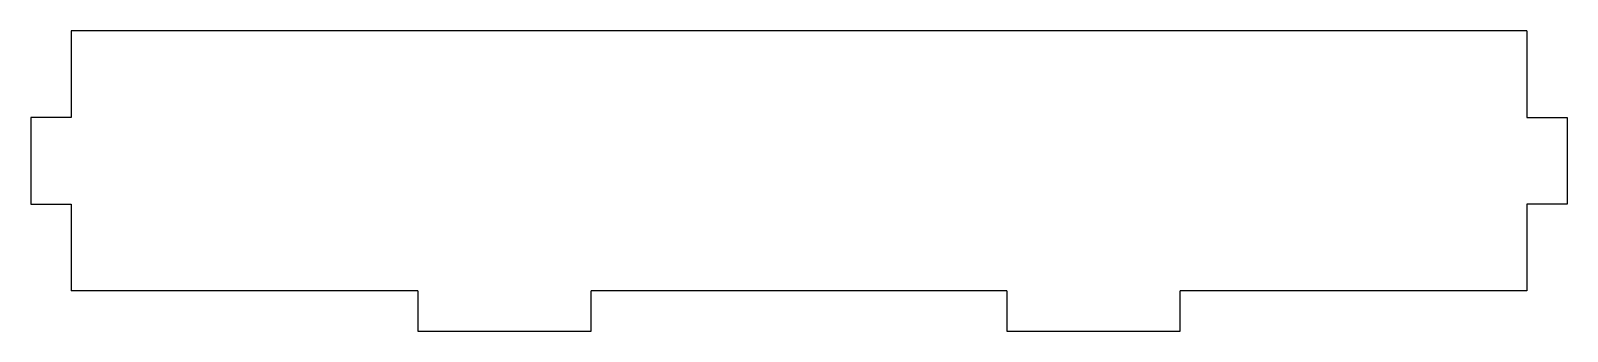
# Model space of a CAD drawing. Extents: x -2.22 to 2.22, y -0.49 to 0.38.
import ezdxf

# ---------------------------------------------------------------- set-up
doc = ezdxf.new("R2010")
doc.units = 0
doc.header["$MEASUREMENT"] = 0
doc.layers.add('VISIBLE', color=7, linetype='CONTINUOUS')

msp = doc.modelspace()

# ---------------------------------------------------------------- linework, layer by layer
at = {"layer": 'VISIBLE'}
for p, q in [((2.1, 0.375), (-2.1, 0.375)), ((-2.1, 0.375), (-2.1, 0.125)), ((2.1, 0.375), (2.1, 0.125)), ((-2.1, 0.125), (-2.217, 0.125)), ((-2.217, 0.125), (-2.217, -0.125)), ((2.1, 0.125), (2.217, 0.125)), ((2.217, 0.125), (2.217, -0.125)), ((-2.217, -0.125), (-2.1, -0.125)), ((-2.1, -0.125), (-2.1, -0.375)), ((2.1, -0.125), (2.1, -0.375)), ((2.217, -0.125), (2.1, -0.125)), ((-1.1, -0.375), (-2.1, -0.375)), ((-1.1, -0.375), (-1.1, -0.492)), ((-0.6, -0.492), (-0.6, -0.375)), ((0.6, -0.375), (-0.6, -0.375)), ((0.6, -0.375), (0.6, -0.492)), ((1.1, -0.492), (1.1, -0.375)), ((2.1, -0.375), (1.1, -0.375)), ((-1.1, -0.492), (-0.6, -0.492)), ((0.6, -0.492), (1.1, -0.492))]:
    msp.add_line(p, q, dxfattribs=at)

doc.saveas('drawing.dxf')
